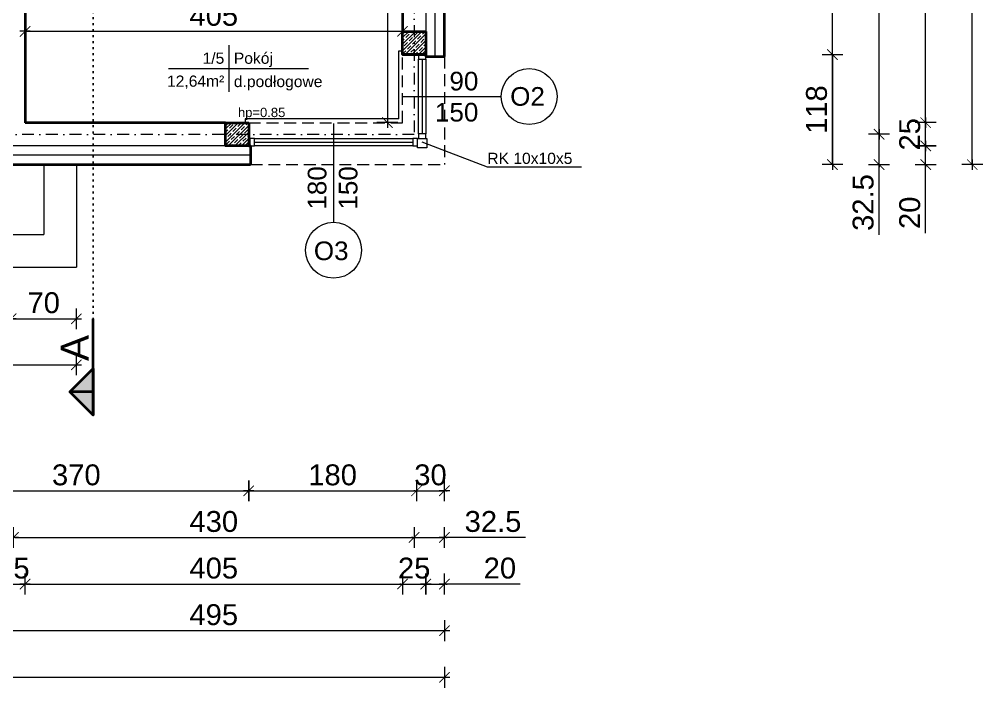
# Model space of a CAD drawing. Header units: millimetres. Extents: x -2481 to 45049, y -11067 to 11055.
# Drawn here: x -1034 to 0, y 2993 to 3710 of the extents above; entities that cross this region are included whole.
import ezdxf

# ---------------------------------------------------------------- set-up
doc = ezdxf.new("R2010")
doc.units = ezdxf.units.MM
for name, pattern in [('DASHDOT', [25.4, 12.7, -6.35, 0, -6.35]), ('DASHED', [19.05, 12.7, -6.35]), ('DOT', [6.35, 0, -6.35])]:
    doc.linetypes.add(name, pattern=pattern)
for name, color, linetype, lineweight in [('A-murowane', 3, 'Continuous', 35), ('A-osie', 7, 'DASHDOT', 5), ('A-p.widokowa', 6, 'Continuous', 15), ('A-pod', 6, 'DASHED', 15), ('A-schody', 2, 'Continuous', 5), ('A-stolarka', 1, 'Continuous', 5), ('A-w.ocieplenie', 4, 'BATTING', 5), ('A-wykończenie', 4, 'Continuous', 5), ('A17_OPIS_WARSTW', 22, 'Continuous', 9), ('B-linia przekrojowa', 255, 'DOT', 30), ('B-materiały', 9, 'Continuous', 0), ('B-opis', 7, 'Continuous', 0)]:
    doc.layers.add(name, color=color, linetype=linetype, lineweight=lineweight)
doc.styles.get("Standard").update_dxf_attribs({"font": 'arial.ttf'})
doc.linetypes.add('BATTING', pattern='A,0.00254,-2.54,[134,ltypeshp.shx,S=2.54,R=0,X=-2.54,Y=0],-5.08,[134,ltypeshp.shx,S=2.54,R=180,X=2.54,Y=0],-2.54', length=10.16254)
doc.dimstyles.new('PM-100', dxfattribs={"dimscale": 2.8, "dimtxt": 8, "dimasz": 0.5, "dimexe": 0, "dimexo": 0, "dimgap": 2, "dimtad": 1, "dimdec": 1, "dimrnd": 0.1, "dimzin": 13, "dimdsep": 46, "dimtxsty": 'Standard', "dimblk": 'Q', "dimcen": 0, "dimse1": 1, "dimse2": 1, "dimclrd": 256, "dimclre": 251, "dimclrt": 41, "dimadec": 1, "dimazin": 0, "dimtfac": 1, "dimtdec": 1, "dimtix": 1, "dimtmove": 1, "dimatfit": 0, "dimldrblk": 'NONE', "dimfxl": 1, "dimtolj": 1, "dimtzin": 13, "dimlwd": -1, "dimlwe": 0, "dimarcsym": 0})
pattern_1 = [(45, (-4936.1774, 600.305), (-3.535534, 3.535534), []), (45, (-4932.6524, 600.305), (-3.535534, 3.535534), [5, -2.5])]

# ---------------------------------------------------------------- blocks, each defined once
blk = doc.blocks.new('A$C7FE075C5')
at = {"layer": 'A-stolarka'}
for p, q in [((-5, 0), (-85, 0)), ((-85, -4), (-5, -4)), ((-85, -8), (-5, -8))]:
    blk.add_line(p, q, dxfattribs=at)
for points in [[(-90, 0), (-85, 0), (-85, -8), (-90, -8), (-90, 0)], [(-5, 0), (0, 0), (0, -8), (-5, -8), (-5, 0)]]:
    blk.add_lwpolyline(points, dxfattribs=at)
blk = doc.blocks.new('A$C6DA452C0')
at = {"layer": 'A-stolarka'}
for p, q in [((175, 8), (5, 8)), ((175, 4), (5, 4)), ((5, 0), (175, 0))]:
    blk.add_line(p, q, dxfattribs=at)
for points in [[(5, 0), (0, 0), (0, 8), (5, 8), (5, 0)], [(180, 0), (175, 0), (175, 8), (180, 8), (180, 0)]]:
    blk.add_lwpolyline(points, dxfattribs=at)
blk = doc.blocks.new('Q')
for p, q in [((0, 8), (0, -8)), ((-4, 0), (4, 0))]:
    blk.add_line(p, q)
at = {"const_width": 0.7}
blk.add_lwpolyline([(4, 4), (-4, -4)], dxfattribs=at)
blk = doc.blocks.new('*D76')
at = {"layer": 'A17_OPIS_WARSTW', "transparency": 16777216}
for p, q in [((-624.3, 3104), (-625.7, 3104)), ((-622.9, 3104), (-597.9, 3104)), ((-596.5, 3104), (-595.1, 3104))]:
    blk.add_line(p, q, dxfattribs=at)
at = {"layer": 'Defpoints', "color": 0, "transparency": 16777216}
for p in [(-622.9, 3697), (-597.9, 3697), (-597.9, 3104)]:
    blk.add_point(p, dxfattribs=at)
at = {"layer": 'A17_OPIS_WARSTW', "transparency": 16777216, "xscale": 1.4, "yscale": 1.4, "zscale": 1.4}
blk.add_blockref('Q', (-622.9, 3104), dxfattribs=at)
at = {"layer": 'A17_OPIS_WARSTW', "transparency": 16777216, "xscale": 1.4, "yscale": 1.4, "zscale": 1.4, "rotation": 180}
blk.add_blockref('Q', (-597.9, 3104), dxfattribs=at)
at = {"layer": 'A17_OPIS_WARSTW', "color": 41, "transparency": 16777216, "insert": (-610.4, 3121), "char_height": 22.4, "attachment_point": 5}
blk.add_mtext('\\A1;25', dxfattribs=at)
blk = doc.blocks.new('_None')
blk = doc.blocks.new('*D90')
at = {"layer": 'A17_OPIS_WARSTW', "transparency": 16777216}
blk.add_line((-61.6, 3600.4), (-61.6, 4172.6), dxfattribs=at)
at = {"layer": 'Defpoints', "color": 0, "transparency": 16777216}
for p in [(-622.9, 4174), (-61.6, 4174), (-787.9, 3599)]:
    blk.add_point(p, dxfattribs=at)
at = {"layer": 'A17_OPIS_WARSTW', "transparency": 16777216, "xscale": 1.4, "yscale": 1.4, "zscale": 1.4}
for p, rotation in [((-61.6, 4174), 90), ((-61.6, 3599), 270)]:
    blk.add_blockref('Q', p, dxfattribs=dict(at, rotation=rotation))
at = {"layer": 'A17_OPIS_WARSTW', "color": 41, "transparency": 16777216, "insert": (-78.5, 3886.5), "char_height": 22.4, "attachment_point": 5, "rotation": 90}
blk.add_mtext('\\A1;575', dxfattribs=at)
blk = doc.blocks.new('*D109')
at = {"layer": 'A17_OPIS_WARSTW', "transparency": 16777216}
blk.add_line((-1071.5, 3054), (-579.3, 3054), dxfattribs=at)
at = {"layer": 'Defpoints', "color": 0, "transparency": 16777216}
for p in [(-1072.9, 3554), (-577.9, 3554), (-577.9, 3054)]:
    blk.add_point(p, dxfattribs=at)
at = {"layer": 'A17_OPIS_WARSTW', "transparency": 16777216, "xscale": 1.4, "yscale": 1.4, "zscale": 1.4, "rotation": 180}
blk.add_blockref('Q', (-1072.9, 3054), dxfattribs=at)
at = {"layer": 'A17_OPIS_WARSTW', "transparency": 16777216, "xscale": 1.4, "yscale": 1.4, "zscale": 1.4}
blk.add_blockref('Q', (-577.9, 3054), dxfattribs=at)
at = {"layer": 'A17_OPIS_WARSTW', "color": 41, "transparency": 16777216, "insert": (-825.4, 3071), "char_height": 22.4, "attachment_point": 5}
blk.add_mtext('\\A1;495', dxfattribs=at)
blk = doc.blocks.new('*D51')
at = {"layer": 'A17_OPIS_WARSTW', "transparency": 16777216}
blk.add_line((-639.1, 3943.6), (-639.1, 3600.4), dxfattribs=at)
at = {"layer": 'Defpoints', "color": 0, "transparency": 16777216}
for p in [(-639.1, 3945), (-639.1, 3599), (-639.1, 3599)]:
    blk.add_point(p, dxfattribs=at)
at = {"layer": 'A17_OPIS_WARSTW', "transparency": 16777216, "xscale": 1.4, "yscale": 1.4, "zscale": 1.4}
for p, rotation in [((-639.1, 3945), 90), ((-639.1, 3599), 270)]:
    blk.add_blockref('Q', p, dxfattribs=dict(at, rotation=rotation))
at = {"layer": 'A17_OPIS_WARSTW', "color": 41, "transparency": 16777216, "insert": (-656.2, 3772), "char_height": 22.4, "attachment_point": 5, "rotation": 90}
blk.add_mtext('\\A1;346', dxfattribs=at)
blk = doc.blocks.new('*D130')
at = {"layer": 'A17_OPIS_WARSTW', "transparency": 16777216}
blk.add_line((-1026.5, 3697), (-624.3, 3697), dxfattribs=at)
at = {"layer": 'Defpoints', "color": 0, "transparency": 16777216}
for p in [(-622.9, 3697), (-1027.9, 3599), (-622.9, 3599)]:
    blk.add_point(p, dxfattribs=at)
at = {"layer": 'A17_OPIS_WARSTW', "transparency": 16777216, "xscale": 1.4, "yscale": 1.4, "zscale": 1.4, "rotation": 180}
blk.add_blockref('Q', (-1027.9, 3697), dxfattribs=at)
at = {"layer": 'A17_OPIS_WARSTW', "transparency": 16777216, "xscale": 1.4, "yscale": 1.4, "zscale": 1.4}
blk.add_blockref('Q', (-622.9, 3697), dxfattribs=at)
at = {"layer": 'A17_OPIS_WARSTW', "color": 41, "transparency": 16777216, "insert": (-825.4, 3714), "char_height": 22.4, "attachment_point": 5}
blk.add_mtext('\\A1;405', dxfattribs=at)
blk = doc.blocks.new('*D148')
at = {"layer": 'A17_OPIS_WARSTW', "transparency": 16777216}
blk.add_line((-1481.5, 3339.2), (-974.3, 3339.2), dxfattribs=at)
at = {"layer": 'Defpoints', "color": 0, "transparency": 16777216}
for p in [(-1482.9, 3444), (-972.9, 3444), (-972.9, 3339.2)]:
    blk.add_point(p, dxfattribs=at)
at = {"layer": 'A17_OPIS_WARSTW', "transparency": 16777216, "xscale": 1.4, "yscale": 1.4, "zscale": 1.4, "rotation": 180}
blk.add_blockref('Q', (-1482.9, 3339.2), dxfattribs=at)
at = {"layer": 'A17_OPIS_WARSTW', "transparency": 16777216, "xscale": 1.4, "yscale": 1.4, "zscale": 1.4}
blk.add_blockref('Q', (-972.9, 3339.2), dxfattribs=at)
at = {"layer": 'A17_OPIS_WARSTW', "color": 41, "transparency": 16777216, "insert": (-1227.9, 3356.2), "char_height": 22.4, "attachment_point": 5}
blk.add_mtext('\\A1;510', dxfattribs=at)
blk = doc.blocks.new('*D149')
at = {"layer": 'A17_OPIS_WARSTW', "transparency": 16777216}
blk.add_line((-1041.5, 3388.6), (-974.3, 3388.6), dxfattribs=at)
at = {"layer": 'Defpoints', "color": 0, "transparency": 16777216}
for p in [(-1042.9, 3514), (-972.9, 3444), (-972.9, 3388.6)]:
    blk.add_point(p, dxfattribs=at)
at = {"layer": 'A17_OPIS_WARSTW', "transparency": 16777216, "xscale": 1.4, "yscale": 1.4, "zscale": 1.4, "rotation": 180}
blk.add_blockref('Q', (-1042.9, 3388.6), dxfattribs=at)
at = {"layer": 'A17_OPIS_WARSTW', "transparency": 16777216, "xscale": 1.4, "yscale": 1.4, "zscale": 1.4}
blk.add_blockref('Q', (-972.9, 3388.6), dxfattribs=at)
at = {"layer": 'A17_OPIS_WARSTW', "color": 41, "transparency": 16777216, "insert": (-1007.9, 3405.7), "char_height": 22.4, "attachment_point": 5}
blk.add_mtext('\\A1;70', dxfattribs=at)
blk = doc.blocks.new('*D152')
at = {"layer": 'A17_OPIS_WARSTW', "transparency": 16777216}
blk.add_line((-161.6, 3670.6), (-161.6, 3555.4), dxfattribs=at)
at = {"layer": 'Defpoints', "color": 0, "transparency": 16777216}
for p in [(-610.4, 3672), (-610.4, 3554), (-161.6, 3554)]:
    blk.add_point(p, dxfattribs=at)
at = {"layer": 'A17_OPIS_WARSTW', "transparency": 16777216, "xscale": 1.4, "yscale": 1.4, "zscale": 1.4}
for p, rotation in [((-161.6, 3672), 90), ((-161.6, 3554), 270)]:
    blk.add_blockref('Q', p, dxfattribs=dict(at, rotation=rotation))
at = {"layer": 'A17_OPIS_WARSTW', "color": 41, "transparency": 16777216, "insert": (-178.6, 3613), "char_height": 22.4, "attachment_point": 5, "rotation": 90}
blk.add_mtext('\\A1;118', dxfattribs=at)
blk = doc.blocks.new('*D153')
at = {"layer": 'A17_OPIS_WARSTW', "transparency": 16777216}
blk.add_line((-161.6, 3555.4), (-161.6, 4058.6), dxfattribs=at)
at = {"layer": 'Defpoints', "color": 0, "transparency": 16777216}
for p in [(-610.4, 4060), (-161.6, 4060), (-610.4, 3554)]:
    blk.add_point(p, dxfattribs=at)
at = {"layer": 'A17_OPIS_WARSTW', "transparency": 16777216, "xscale": 1.4, "yscale": 1.4, "zscale": 1.4}
for p, rotation in [((-161.6, 4060), 90), ((-161.6, 3554), 270)]:
    blk.add_blockref('Q', p, dxfattribs=dict(at, rotation=rotation))
at = {"layer": 'A17_OPIS_WARSTW', "color": 41, "transparency": 16777216, "insert": (-178.6, 3807), "char_height": 22.4, "attachment_point": 5, "rotation": 90}
blk.add_mtext('\\A1;506', dxfattribs=at)
blk = doc.blocks.new('*D60')
at = {"layer": 'A17_OPIS_WARSTW', "transparency": 16777216}
blk.add_line((-111.6, 3587.9), (-111.6, 4185.1), dxfattribs=at)
at = {"layer": 'Defpoints', "color": 0, "transparency": 16777216}
for p in [(-621, 4186.5), (-111.6, 4186.5), (-641.1, 3586.5)]:
    blk.add_point(p, dxfattribs=at)
at = {"layer": 'A17_OPIS_WARSTW', "transparency": 16777216, "xscale": 1.4, "yscale": 1.4, "zscale": 1.4}
for p, rotation in [((-111.6, 4186.5), 90), ((-111.6, 3586.5), 270)]:
    blk.add_blockref('Q', p, dxfattribs=dict(at, rotation=rotation))
at = {"layer": 'A17_OPIS_WARSTW', "color": 41, "transparency": 16777216, "insert": (-128.6, 3886.5), "char_height": 22.4, "attachment_point": 5, "rotation": 90}
blk.add_mtext('\\A1;600', dxfattribs=at)
blk = doc.blocks.new('*D156')
at = {"layer": 'A17_OPIS_WARSTW', "transparency": 16777216}
for p, q in [((-61.6, 3600.4), (-61.6, 3601.8)), ((-61.6, 3574), (-61.6, 3599)), ((-61.6, 3572.6), (-61.6, 3571.2))]:
    blk.add_line(p, q, dxfattribs=at)
at = {"layer": 'Defpoints', "color": 0, "transparency": 16777216}
for p in [(-787.9, 3599), (-61.6, 3599), (-815.3, 3574)]:
    blk.add_point(p, dxfattribs=at)
at = {"layer": 'A17_OPIS_WARSTW', "transparency": 16777216, "xscale": 1.4, "yscale": 1.4, "zscale": 1.4}
for p, rotation in [((-61.6, 3599), 270), ((-61.6, 3574), 90)]:
    blk.add_blockref('Q', p, dxfattribs=dict(at, rotation=rotation))
at = {"layer": 'A17_OPIS_WARSTW', "color": 41, "transparency": 16777216, "insert": (-78.6, 3586.5), "char_height": 22.4, "attachment_point": 5, "rotation": 90}
blk.add_mtext('\\A1;25', dxfattribs=at)
blk = doc.blocks.new('*D62')
at = {"layer": 'A17_OPIS_WARSTW', "transparency": 16777216}
for p, q in [((-61.6, 3575.4), (-61.6, 3576.8)), ((-61.6, 3554), (-61.6, 3574)), ((-61.6, 3554), (-61.6, 3574)), ((-61.6, 3480.5), (-61.6, 3554)), ((-61.6, 3552.6), (-61.6, 3551.2))]:
    blk.add_line(p, q, dxfattribs=at)
at = {"layer": 'Defpoints', "color": 0, "transparency": 16777216}
for p in [(-815.3, 3574), (-61.6, 3574), (-815.3, 3554)]:
    blk.add_point(p, dxfattribs=at)
at = {"layer": 'A17_OPIS_WARSTW', "transparency": 16777216, "xscale": 1.4, "yscale": 1.4, "zscale": 1.4}
for p, rotation in [((-61.6, 3574), 270), ((-61.6, 3554), 90)]:
    blk.add_blockref('Q', p, dxfattribs=dict(at, rotation=rotation))
at = {"layer": 'A17_OPIS_WARSTW', "color": 41, "transparency": 16777216, "insert": (-78.6, 3502.3), "char_height": 22.4, "attachment_point": 5, "rotation": 90}
blk.add_mtext('\\A1;20', dxfattribs=at)
blk = doc.blocks.new('*D63')
at = {"layer": 'A17_OPIS_WARSTW', "transparency": 16777216}
for p, q in [((-111.6, 3587.9), (-111.6, 3589.3)), ((-111.6, 3554), (-111.6, 3586.5)), ((-111.6, 3554), (-111.6, 3586.5)), ((-111.6, 3478.6), (-111.6, 3554)), ((-111.6, 3552.6), (-111.6, 3551.2))]:
    blk.add_line(p, q, dxfattribs=at)
at = {"layer": 'Defpoints', "color": 0, "transparency": 16777216}
for p in [(-641.1, 3586.5), (-111.6, 3586.5), (-641.1, 3554)]:
    blk.add_point(p, dxfattribs=at)
at = {"layer": 'A17_OPIS_WARSTW', "transparency": 16777216, "xscale": 1.4, "yscale": 1.4, "zscale": 1.4}
for p, rotation in [((-111.6, 3586.5), 270), ((-111.6, 3554), 90)]:
    blk.add_blockref('Q', p, dxfattribs=dict(at, rotation=rotation))
at = {"layer": 'A17_OPIS_WARSTW', "color": 41, "transparency": 16777216, "insert": (-128.6, 3513.3), "char_height": 22.4, "attachment_point": 5, "rotation": 90}
blk.add_mtext('\\A1;32.5', dxfattribs=at)
blk = doc.blocks.new('*D158')
at = {"layer": 'A17_OPIS_WARSTW', "transparency": 16777216}
blk.add_line((-11.6, 3555.4), (-11.6, 4652.6), dxfattribs=at)
at = {"layer": 'Defpoints', "color": 0, "transparency": 16777216}
for p in [(-577.9, 4654), (-11.6, 4654), (-577.9, 3554)]:
    blk.add_point(p, dxfattribs=at)
at = {"layer": 'A17_OPIS_WARSTW', "transparency": 16777216, "xscale": 1.4, "yscale": 1.4, "zscale": 1.4}
for p, rotation in [((-11.6, 4654), 90), ((-11.6, 3554), 270)]:
    blk.add_blockref('Q', p, dxfattribs=dict(at, rotation=rotation))
at = {"layer": 'A17_OPIS_WARSTW', "color": 41, "transparency": 16777216, "insert": (-28.6, 4104), "char_height": 22.4, "attachment_point": 5, "rotation": 90}
blk.add_mtext('\\A1;1100', dxfattribs=at)
blk = doc.blocks.new('*D162')
at = {"layer": 'A17_OPIS_WARSTW', "transparency": 16777216}
blk.add_line((-786.5, 3204), (-609.3, 3204), dxfattribs=at)
at = {"layer": 'Defpoints', "color": 0, "transparency": 16777216}
for p in [(-787.9, 3586.5), (-607.9, 3582), (-607.9, 3204)]:
    blk.add_point(p, dxfattribs=at)
at = {"layer": 'A17_OPIS_WARSTW', "transparency": 16777216, "xscale": 1.4, "yscale": 1.4, "zscale": 1.4, "rotation": 180}
blk.add_blockref('Q', (-787.9, 3204), dxfattribs=at)
at = {"layer": 'A17_OPIS_WARSTW', "transparency": 16777216, "xscale": 1.4, "yscale": 1.4, "zscale": 1.4}
blk.add_blockref('Q', (-607.9, 3204), dxfattribs=at)
at = {"layer": 'A17_OPIS_WARSTW', "color": 41, "transparency": 16777216, "insert": (-697.9, 3221), "char_height": 22.4, "attachment_point": 5}
blk.add_mtext('\\A1;180', dxfattribs=at)
blk = doc.blocks.new('*D163')
at = {"layer": 'A17_OPIS_WARSTW', "transparency": 16777216}
for p, q in [((-599.3, 3104), (-600.7, 3104)), ((-597.9, 3104), (-577.9, 3104)), ((-597.9, 3104), (-577.9, 3104)), ((-496.6, 3104), (-577.9, 3104)), ((-576.5, 3104), (-575.1, 3104))]:
    blk.add_line(p, q, dxfattribs=at)
at = {"layer": 'Defpoints', "color": 0, "transparency": 16777216}
for p in [(-597.9, 3697), (-577.9, 3670), (-577.9, 3104)]:
    blk.add_point(p, dxfattribs=at)
at = {"layer": 'A17_OPIS_WARSTW', "transparency": 16777216, "xscale": 1.4, "yscale": 1.4, "zscale": 1.4}
blk.add_blockref('Q', (-597.9, 3104), dxfattribs=at)
at = {"layer": 'A17_OPIS_WARSTW', "transparency": 16777216, "xscale": 1.4, "yscale": 1.4, "zscale": 1.4, "rotation": 180}
blk.add_blockref('Q', (-577.9, 3104), dxfattribs=at)
at = {"layer": 'A17_OPIS_WARSTW', "color": 41, "transparency": 16777216, "insert": (-518.4, 3121), "char_height": 22.4, "attachment_point": 5}
blk.add_mtext('\\A1;20', dxfattribs=at)
blk = doc.blocks.new('*D165')
at = {"layer": 'A17_OPIS_WARSTW', "transparency": 16777216}
blk.add_line((-1156.5, 3204), (-789.3, 3204), dxfattribs=at)
at = {"layer": 'Defpoints', "color": 0, "transparency": 16777216}
for p in [(-1157.9, 3691.5), (-787.9, 3586.5), (-787.9, 3204)]:
    blk.add_point(p, dxfattribs=at)
at = {"layer": 'A17_OPIS_WARSTW', "transparency": 16777216, "xscale": 1.4, "yscale": 1.4, "zscale": 1.4, "rotation": 180}
blk.add_blockref('Q', (-1157.9, 3204), dxfattribs=at)
at = {"layer": 'A17_OPIS_WARSTW', "transparency": 16777216, "xscale": 1.4, "yscale": 1.4, "zscale": 1.4}
blk.add_blockref('Q', (-787.9, 3204), dxfattribs=at)
at = {"layer": 'A17_OPIS_WARSTW', "color": 41, "transparency": 16777216, "insert": (-972.9, 3221), "char_height": 22.4, "attachment_point": 5}
blk.add_mtext('\\A1;370', dxfattribs=at)
blk = doc.blocks.new('*D170')
at = {"layer": 'A17_OPIS_WARSTW', "transparency": 16777216}
for p, q in [((-609.3, 3204), (-610.7, 3204)), ((-607.9, 3204), (-577.9, 3204)), ((-576.5, 3204), (-575.1, 3204))]:
    blk.add_line(p, q, dxfattribs=at)
at = {"layer": 'Defpoints', "color": 0, "transparency": 16777216}
for p in [(-607.9, 3582), (-577.9, 3554), (-577.9, 3204)]:
    blk.add_point(p, dxfattribs=at)
at = {"layer": 'A17_OPIS_WARSTW', "transparency": 16777216, "xscale": 1.4, "yscale": 1.4, "zscale": 1.4}
blk.add_blockref('Q', (-607.9, 3204), dxfattribs=at)
at = {"layer": 'A17_OPIS_WARSTW', "transparency": 16777216, "xscale": 1.4, "yscale": 1.4, "zscale": 1.4, "rotation": 180}
blk.add_blockref('Q', (-577.9, 3204), dxfattribs=at)
at = {"layer": 'A17_OPIS_WARSTW', "color": 41, "transparency": 16777216, "insert": (-592.9, 3221), "char_height": 22.4, "attachment_point": 5}
blk.add_mtext('\\A1;30', dxfattribs=at)
blk = doc.blocks.new('*D172')
at = {"layer": 'A17_OPIS_WARSTW', "transparency": 16777216}
for p, q in [((-611.8, 3154), (-613.2, 3154)), ((-610.4, 3154), (-577.9, 3154)), ((-610.4, 3154), (-577.9, 3154)), ((-491, 3154), (-577.9, 3154)), ((-576.5, 3154), (-575.1, 3154))]:
    blk.add_line(p, q, dxfattribs=at)
at = {"layer": 'Defpoints', "color": 0, "transparency": 16777216}
for p in [(-610.4, 3586.5), (-577.9, 3586.5), (-577.9, 3154)]:
    blk.add_point(p, dxfattribs=at)
at = {"layer": 'A17_OPIS_WARSTW', "transparency": 16777216, "xscale": 1.4, "yscale": 1.4, "zscale": 1.4}
blk.add_blockref('Q', (-610.4, 3154), dxfattribs=at)
at = {"layer": 'A17_OPIS_WARSTW', "transparency": 16777216, "xscale": 1.4, "yscale": 1.4, "zscale": 1.4, "rotation": 180}
blk.add_blockref('Q', (-577.9, 3154), dxfattribs=at)
at = {"layer": 'A17_OPIS_WARSTW', "color": 41, "transparency": 16777216, "insert": (-525.8, 3171), "char_height": 22.4, "attachment_point": 5}
blk.add_mtext('\\A1;32.5', dxfattribs=at)
blk = doc.blocks.new('*D176')
at = {"layer": 'A17_OPIS_WARSTW', "transparency": 16777216}
blk.add_line((-1039, 3154), (-611.8, 3154), dxfattribs=at)
at = {"layer": 'Defpoints', "color": 0, "transparency": 16777216}
for p in [(-1040.4, 3586.5), (-610.4, 3586.5), (-610.4, 3154)]:
    blk.add_point(p, dxfattribs=at)
at = {"layer": 'A17_OPIS_WARSTW', "transparency": 16777216, "xscale": 1.4, "yscale": 1.4, "zscale": 1.4, "rotation": 180}
blk.add_blockref('Q', (-1040.4, 3154), dxfattribs=at)
at = {"layer": 'A17_OPIS_WARSTW', "transparency": 16777216, "xscale": 1.4, "yscale": 1.4, "zscale": 1.4}
blk.add_blockref('Q', (-610.4, 3154), dxfattribs=at)
at = {"layer": 'A17_OPIS_WARSTW', "color": 41, "transparency": 16777216, "insert": (-825.4, 3171), "char_height": 22.4, "attachment_point": 5}
blk.add_mtext('\\A1;430', dxfattribs=at)
blk = doc.blocks.new('*D178')
at = {"layer": 'A17_OPIS_WARSTW', "transparency": 16777216}
for p, q in [((-1054.3, 3104), (-1055.7, 3104)), ((-1052.9, 3104), (-1027.9, 3104)), ((-1026.5, 3104), (-1025.1, 3104))]:
    blk.add_line(p, q, dxfattribs=at)
at = {"layer": 'Defpoints', "color": 0, "transparency": 16777216}
for p in [(-1027.9, 3599), (-1052.9, 3574), (-1027.9, 3104)]:
    blk.add_point(p, dxfattribs=at)
at = {"layer": 'A17_OPIS_WARSTW', "transparency": 16777216, "xscale": 1.4, "yscale": 1.4, "zscale": 1.4}
blk.add_blockref('Q', (-1052.9, 3104), dxfattribs=at)
at = {"layer": 'A17_OPIS_WARSTW', "transparency": 16777216, "xscale": 1.4, "yscale": 1.4, "zscale": 1.4, "rotation": 180}
blk.add_blockref('Q', (-1027.9, 3104), dxfattribs=at)
at = {"layer": 'A17_OPIS_WARSTW', "color": 41, "transparency": 16777216, "insert": (-1040.4, 3121), "char_height": 22.4, "attachment_point": 5}
blk.add_mtext('\\A1;25', dxfattribs=at)
blk = doc.blocks.new('*D182')
at = {"layer": 'A17_OPIS_WARSTW', "transparency": 16777216}
blk.add_line((-1876.5, 3004), (-579.3, 3004), dxfattribs=at)
at = {"layer": 'Defpoints', "color": 0, "transparency": 16777216}
for p in [(-1877.9, 3554), (-577.9, 3554), (-577.9, 3004)]:
    blk.add_point(p, dxfattribs=at)
at = {"layer": 'A17_OPIS_WARSTW', "transparency": 16777216, "xscale": 1.4, "yscale": 1.4, "zscale": 1.4, "rotation": 180}
blk.add_blockref('Q', (-1877.9, 3004), dxfattribs=at)
at = {"layer": 'A17_OPIS_WARSTW', "transparency": 16777216, "xscale": 1.4, "yscale": 1.4, "zscale": 1.4}
blk.add_blockref('Q', (-577.9, 3004), dxfattribs=at)
at = {"layer": 'A17_OPIS_WARSTW', "color": 41, "transparency": 16777216, "insert": (-1227.9, 3021), "char_height": 22.4, "attachment_point": 5}
blk.add_mtext('\\A1;1300', dxfattribs=at)
blk = doc.blocks.new('*D185')
at = {"layer": 'A17_OPIS_WARSTW', "transparency": 16777216}
blk.add_line((-1026.5, 3104), (-624.3, 3104), dxfattribs=at)
at = {"layer": 'Defpoints', "color": 0, "transparency": 16777216}
for p in [(-622.9, 3697), (-1027.9, 3599), (-622.9, 3104)]:
    blk.add_point(p, dxfattribs=at)
at = {"layer": 'A17_OPIS_WARSTW', "transparency": 16777216, "xscale": 1.4, "yscale": 1.4, "zscale": 1.4, "rotation": 180}
blk.add_blockref('Q', (-1027.9, 3104), dxfattribs=at)
at = {"layer": 'A17_OPIS_WARSTW', "transparency": 16777216, "xscale": 1.4, "yscale": 1.4, "zscale": 1.4}
blk.add_blockref('Q', (-622.9, 3104), dxfattribs=at)
at = {"layer": 'A17_OPIS_WARSTW', "color": 41, "transparency": 16777216, "insert": (-825.4, 3121), "char_height": 22.4, "attachment_point": 5}
blk.add_mtext('\\A1;405', dxfattribs=at)
blk = doc.blocks.new('A$C560A2D75')
at = {"layer": 'A-murowane'}
h = blk.add_hatch(color=256, dxfattribs=at)
h.dxf.hatch_style = 1
h.paths.add_polyline_path([(-78.5, 25), (-53.5, 0), (-103.5, 0)])
blk.add_line((-103.5, 0), (0, 0), dxfattribs=at)
blk.add_lwpolyline([(-78.5, 0), (-78.5, 25), (-53.5, 0), (-103.5, 0), (-78.5, 25)], dxfattribs=at)
blk = doc.blocks.new('A$C7E556D42')
at = {"layer": 'B-linia przekrojowa'}
blk.add_line((-877, -1515.3), (-877, 18.8), dxfattribs=at)
at = {"layer": 'A17_OPIS_WARSTW', "rotation": 90}
blk.add_blockref('A$C560A2D75', (-877, -1515.3), dxfattribs=at)
at = {"layer": 'B-opis', "insert": (-911.8, -1560.7), "char_height": 30, "attachment_point": 1, "rotation": 90}
blk.add_mtext_dynamic_manual_height_columns('A', width=13.143, gutter_width=12.5, heights=[0], dxfattribs=at)

msp = doc.modelspace()

# ---------------------------------------------------------------- hatches: boundary and pattern name
at = {"layer": 'B-materiały'}
h = msp.add_hatch(dxfattribs=at)
h.set_pattern_fill('JIS_STN_1E', color=256, scale=5)
h.set_pattern_definition(pattern_1)
h.paths.add_polyline_path([(-597.85, 3696.97), (-597.85, 3671.97), (-622.85, 3671.97), (-622.85, 3696.97)])
h = msp.add_hatch(dxfattribs=at)
h.set_pattern_fill('JIS_STN_1E', color=256, scale=5)
h.set_pattern_definition(pattern_1)
h.paths.add_polyline_path([(-787.85, 3598.97), (-787.85, 3573.97), (-812.85, 3573.97), (-812.85, 3598.97)])

# ---------------------------------------------------------------- linework, layer by layer
at = {"layer": 'A-murowane'}
for p, q in [((-577.85, 3669.97), (-577.85, 4061.97)), ((-622.85, 3944.97), (-622.85, 3696.97)), ((-1027.85, 3854.97), (-1027.85, 3598.97)), ((-622.85, 3671.97), (-597.85, 3671.97)), ((-812.85, 3598.97), (-1027.85, 3598.97)), ((-1072.85, 3553.97), (-785.85, 3553.97))]:
    msp.add_line(p, q, dxfattribs=at)
for points in [[(-597.85, 3696.97), (-597.85, 3671.97), (-622.85, 3671.97), (-622.85, 3696.97)], [(-787.85, 3598.97), (-787.85, 3573.97), (-812.85, 3573.97), (-812.85, 3598.97)]]:
    msp.add_lwpolyline(points, close=True, dxfattribs=at)
for points in [[(-597.85, 3671.97), (-597.85, 3669.97), (-577.85, 3669.97)], [(-787.85, 3573.97), (-785.85, 3573.97), (-785.85, 3553.97)]]:
    msp.add_lwpolyline(points, dxfattribs=at)
at = {"layer": 'A-osie'}
for p, q in [((-610.35, 4621.47), (-610.35, 3586.47)), ((-610.35, 3586.47), (-1845.35, 3586.47))]:
    msp.add_line(p, q, dxfattribs=at)
at = {"layer": 'A-p.widokowa'}
for points in [[(-626.85, 3602.97), (-626.85, 3675.97), (-622.85, 3675.97)], [(-626.85, 3602.97), (-791.85, 3602.97), (-791.85, 3598.97)]]:
    msp.add_lwpolyline(points, dxfattribs=at)
at = {"layer": 'A-pod'}
for p, q in [((-622.85, 3598.97), (-622.85, 3671.97)), ((-577.85, 3669.97), (-577.85, 3553.97)), ((-787.85, 3598.97), (-622.85, 3598.97)), ((-785.85, 3553.97), (-577.85, 3553.97))]:
    msp.add_line(p, q, dxfattribs=at)
at = {"layer": 'A-schody'}
for p, q in [((-1007.85, 3553.97), (-1007.85, 3478.97)), ((-972.85, 3553.97), (-972.85, 3443.97)), ((-1447.85, 3478.97), (-1007.85, 3478.97)), ((-1482.85, 3443.97), (-972.85, 3443.97))]:
    msp.add_line(p, q, dxfattribs=at)
at = {"layer": 'A-stolarka'}
msp.add_lwpolyline([(-596.85, 3581.97), (-596.85, 3571.97), (-606.85, 3571.97), (-606.85, 3581.97), (-596.85, 3581.97)], dxfattribs=at)
at = {"layer": 'A-w.ocieplenie'}
for p, q in [((-587.85, 3669.97), (-587.85, 4061.97)), ((-785.85, 3563.97), (-1062.85, 3563.97))]:
    msp.add_line(p, q, dxfattribs=at)
at = {"layer": 'A-wykończenie'}
for p, q in [((-597.85, 4059.97), (-597.85, 3696.97)), ((-812.85, 3573.97), (-1052.85, 3573.97))]:
    msp.add_line(p, q, dxfattribs=at)
at = {"layer": 'B-opis'}
for p, q in [((-808.99, 3632.02), (-808.99, 3682.02)), ((-873.99, 3657.02), (-723.78, 3657.02)), ((-622.85, 3626.97), (-516.99, 3626.97)), ((-696.85, 3597.96), (-696.85, 3492.1)), ((-602.01, 3578.39), (-532.04, 3551.51)), ((-532.04, 3551.51), (-430.82, 3551.51))]:
    msp.add_line(p, q, dxfattribs=at)
for centre in [(-486.99, 3626.97), (-696.85, 3462.1)]:
    msp.add_circle(centre, 30, dxfattribs=at)

# ---------------------------------------------------------------- block references
at = {"layer": 'A-stolarka', "xscale": -1, "rotation": 90.00000000000416}
msp.add_blockref('A$C7FE075C5', (-605.85, 3581.97), dxfattribs=at)
at = {"layer": 'A-stolarka', "xscale": -1}
msp.add_blockref('A$C6DA452C0', (-606.85, 3573.97), dxfattribs=at)
at = {"layer": 'B-linia przekrojowa'}
msp.add_blockref('A$C7E556D42', (-77.85, 4903.97), dxfattribs=at)

# ---------------------------------------------------------------- texts
at = {"layer": 'B-opis'}
for s, width, insert, char_height, attachment_point in [('1/5', 87.8944, (-814.12, 3674.16), 12, 3), ('Pokój', 148.0981, (-803.86, 3674.16), 12, 1), ('12,64m²', 87.8944, (-814.12, 3649.56), 12, 3), ('d.podłogowe', 87.8944, (-803.86, 3649.16), 12, 1), ('90\\P150', 13.1429, (-541.49, 3653.57), 20, 3), ('O2', 13.1429, (-470.13, 3637.17), 20, 3), ('hp=0.85', 49.0064, (-799.49, 3614.98), 10, 1), ('RK 10x10x5', 148.0981, (-440.62, 3566.73), 12, 3), ('O3', 13.1429, (-680.79, 3471.51), 20, 3)]:
    msp.add_mtext_dynamic_manual_height_columns(s, width=width, gutter_width=12.5, heights=[0], dxfattribs=dict(at, insert=insert, char_height=char_height, attachment_point=attachment_point))
at = {"layer": 'B-opis', "insert": (-670.96, 3520.21), "char_height": 20, "attachment_point": 7, "rotation": 90}
msp.add_mtext_dynamic_manual_height_columns('\\pi-14.547;180\\P150', width=13.1429, gutter_width=12.5, heights=[0], dxfattribs=at)

# ---------------------------------------------------------------- dimensions: what is measured, and where the dimension line sits
at = {"layer": 'A17_OPIS_WARSTW'}
for base, p1, p2, picture, middle in [((-11.56, 4653.97), (-577.85, 3553.97), (-577.85, 4653.97), '*D158', (-28.6, 4103.97)), ((-111.56, 4186.47), (-641.12, 3586.47), (-620.95, 4186.47), '*D60', (-128.6, 3886.47)), ((-61.56, 4173.97), (-787.85, 3598.97), (-622.85, 4173.97), '*D90', (-78.55, 3886.47)), ((-161.56, 4059.97), (-610.35, 3553.97), (-610.35, 4059.97), '*D153', (-178.6, 3806.97)), ((-639.12, 3598.97), (-639.12, 3944.97), (-639.12, 3598.97), '*D51', (-656.16, 3771.97)), ((-161.56, 3553.97), (-610.35, 3671.97), (-610.35, 3553.97), '*D152', (-178.6, 3612.97)), ((-61.56, 3598.97), (-815.34, 3573.97), (-787.85, 3598.97), '*D156', (-78.6, 3586.47))]:
    dim = msp.add_linear_dim(base=base, p1=p1, p2=p2, angle=90, dimstyle='PM-100', dxfattribs=at)
    dim.commit()
    dim.dimension.update_dxf_attribs({"geometry": picture, "text_midpoint": middle})
for base, p1, p2, picture, middle in [((-622.85, 3696.97), (-1027.85, 3598.97), (-622.85, 3598.97), '*D130', (-825.35, 3714.01)), ((-787.85, 3203.97), (-1157.85, 3691.47), (-787.85, 3586.47), '*D165', (-972.85, 3221.02)), ((-622.85, 3103.97), (-1027.85, 3598.97), (-622.85, 3696.97), '*D185', (-825.35, 3121.01)), ((-597.85, 3103.97), (-622.85, 3696.97), (-597.85, 3696.97), '*D76', (-610.35, 3121.01)), ((-1027.85, 3103.97), (-1052.85, 3573.97), (-1027.85, 3598.97), '*D178', (-1040.35, 3121.01)), ((-610.35, 3153.97), (-1040.35, 3586.47), (-610.35, 3586.47), '*D176', (-825.35, 3171.02)), ((-607.85, 3203.97), (-787.85, 3586.47), (-607.85, 3581.97), '*D162', (-697.85, 3221.01)), ((-577.85, 3203.97), (-607.85, 3581.97), (-577.85, 3553.97), '*D170', (-592.85, 3221.02)), ((-577.85, 3003.97), (-1877.85, 3553.97), (-577.85, 3553.97), '*D182', (-1227.85, 3021.02)), ((-577.85, 3053.97), (-1072.85, 3553.97), (-577.85, 3553.97), '*D109', (-825.35, 3071.01)), ((-972.85, 3388.63), (-1042.85, 3513.97), (-972.85, 3443.97), '*D149', (-1007.85, 3405.66)), ((-972.85, 3339.2), (-1482.85, 3443.97), (-972.85, 3443.97), '*D148', (-1227.85, 3356.24))]:
    dim = msp.add_linear_dim(base=base, p1=p1, p2=p2, dimstyle='PM-100', dxfattribs=at)
    dim.commit()
    dim.dimension.update_dxf_attribs({"geometry": picture, "text_midpoint": middle})
for base, p1, p2, picture, middle in [((-577.85, 3103.97), (-597.85, 3696.97), (-577.85, 3669.97), '*D163', (-518.42, 3108.76)), ((-577.85, 3153.97), (-610.35, 3586.47), (-577.85, 3586.47), '*D172', (-525.75, 3163.04))]:
    dim = msp.add_linear_dim(base=base, p1=p1, p2=p2, dimstyle='PM-100', dxfattribs=at)
    dim.commit()
    dim.dimension.update_dxf_attribs({"geometry": picture, "text_midpoint": middle, "dimtype": 160})
for base, p1, p2, picture, middle in [((-111.56, 3586.47), (-641.12, 3553.97), (-641.12, 3586.47), '*D63', (-108.46, 3513.33)), ((-61.56, 3573.97), (-815.34, 3553.97), (-815.34, 3573.97), '*D62', (-73.67, 3502.25))]:
    dim = msp.add_linear_dim(base=base, p1=p1, p2=p2, angle=90, dimstyle='PM-100', dxfattribs=at)
    dim.commit()
    dim.dimension.update_dxf_attribs({"geometry": picture, "text_midpoint": middle, "dimtype": 160})

doc.saveas('drawing.dxf')
